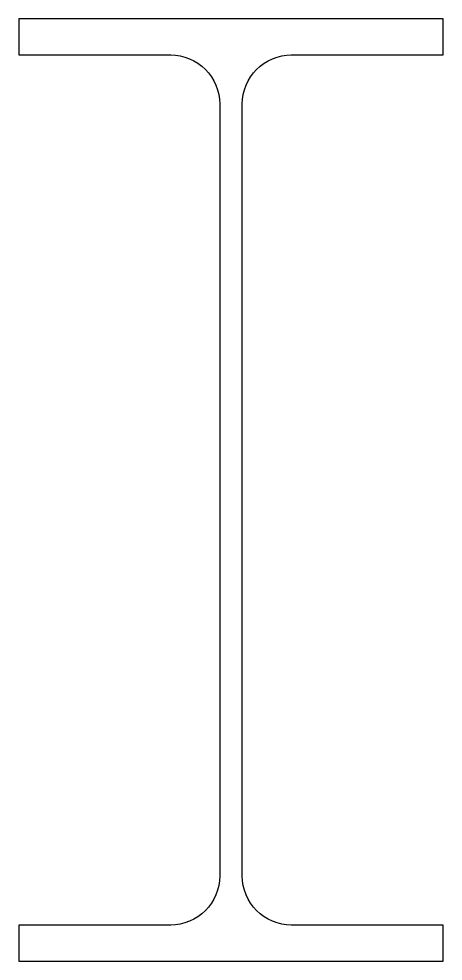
# Model space of a CAD drawing. Extents: x 0 to 182, y 0 to 404.
import ezdxf

# ---------------------------------------------------------------- set-up
doc = ezdxf.new("R2010")
doc.units = 0
doc.header["$LTSCALE"] = 10
doc.header["$MEASUREMENT"] = 0
doc.layers.get('0').update_dxf_attribs({"linetype": 'CONTINUOUS'})

msp = doc.modelspace()

# ---------------------------------------------------------------- linework, layer by layer
msp.add_lwpolyline([(0, 0), (182, 0), (182, 15.5), (116.85, 15.5, -0.414214), (95.85, 36.5), (95.85, 367.5, -0.414214), (116.85, 388.5), (182, 388.5), (182, 404), (0, 404), (0, 388.5), (65.15, 388.5, -0.414214), (86.15, 367.5), (86.15, 36.5, -0.414214), (65.15, 15.5), (0, 15.5)], format="xyb", close=True)

doc.saveas('drawing.dxf')
